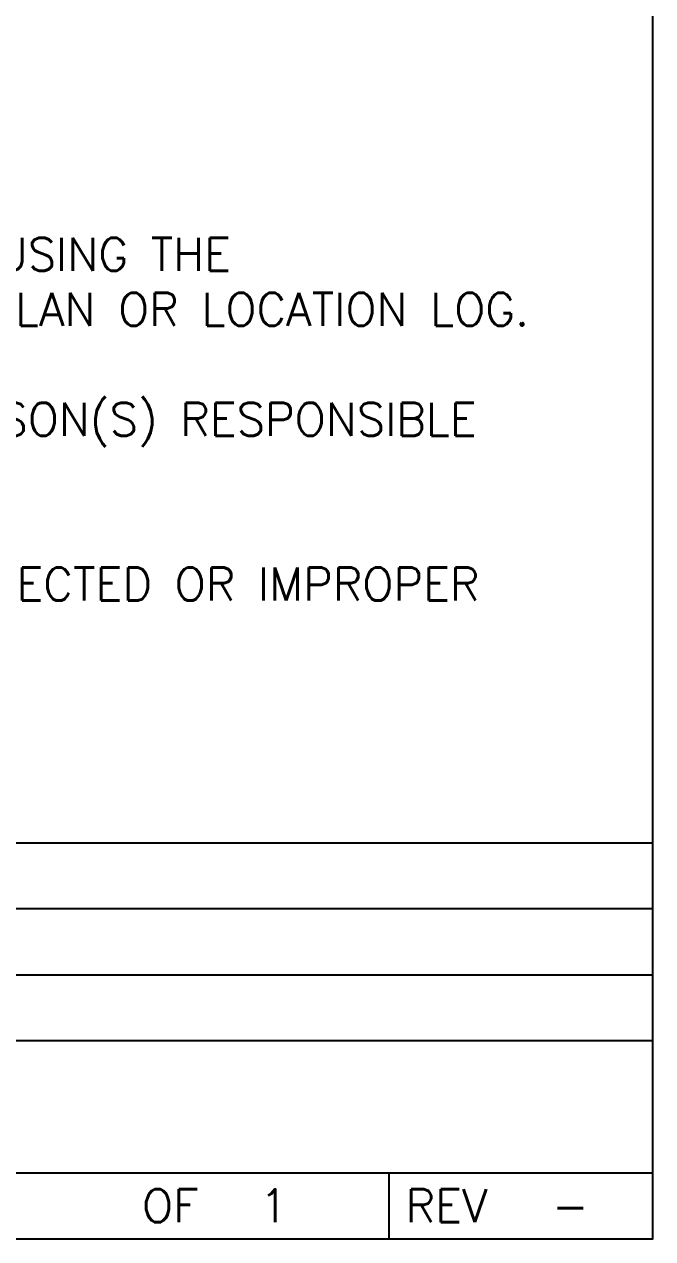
# Paper-space layout 'ARCH-D(24x36)' of a CAD drawing. Header units: inches. Extents: x 0.1 to 35.7, y 0.1 to 23.7.
# Drawn here: x 33.291 to 35.675, y 0.075 to 4.679 of the extents above; entities that cross this region are included whole.
import ezdxf
from ezdxf.enums import TextEntityAlignment as Align

# ---------------------------------------------------------------- set-up
doc = ezdxf.new("R2010")
doc.units = ezdxf.units.IN
doc.header["$MEASUREMENT"] = 0
doc.layers.add('SHEET-TITLE', color=7, linetype='Continuous')
doc.layers.add('TEXT-ANNO', color=7, linetype='Continuous')
doc.styles.add('1-8', font='romans.shx', dxfattribs={"height": 0.125})

# ---------------------------------------------------------------- blocks, each defined once
blk = doc.blocks.new('TITLE-BLOCK-DEVSPEC')
for p, q in [((20.5, 1.25), (13, 1.25)), ((13, 1), (20.5, 1)), ((20.5, 0.75), (13, 0.75)), ((13, 0.25), (20.5, 0.25)), ((19.5, 0), (19.5, 0.25))]:
    blk.add_line(p, q)
blk.add_lwpolyline([(13, 0), (20.5, 0), (20.5, 1.5), (13, 1.5)], close=True)
at = {"style": '1-8'}
for s, p in [('OF', (18.5625, 0.125)), ('REV', (19.5625, 0.125))]:
    blk.add_text(s, height=0.125, rotation=0, dxfattribs=at).set_placement(p, align=Align.MIDDLE_LEFT)
blk = doc.blocks.new('TITLE-BLOCK-DEVSPEC-ATTR')
at = {"style": '1-8'}
for tag, p in [('CHECKED', (2, 1.375)), ('DRAWNBY', (7, 1.375)), ('EQUIPMENT', (15.75, 1.375)), ('CHECKDATE', (2, 1.125)), ('ENGR', (7, 1.125)), ('EQUIPTYPE', (15.75, 1.125)), ('PLANT', (2, 0.875)), ('DATE', (7, 0.875)), ('DWGTYPE', (15.75, 0.875)), ('DWGNO', (14, 0.125))]:
    blk.add_attdef(tag, text='', height=0.125, dxfattribs=at).set_placement(p, align=Align.MIDDLE_LEFT)
for tag, p in [('PG', (18.0625, 0.125)), ('OF', (19.0625, 0.125)), ('REV', (20.1875, 0.125))]:
    blk.add_attdef(tag, text='', height=0.125, dxfattribs=at).set_placement(p, align=Align.MIDDLE_CENTER)
blk = doc.blocks.new('CBUS-CAUTION')
at = {"layer": 'TEXT-ANNO', "insert": (0, 0), "char_height": 0.125, "width": 7.5, "attachment_point": 1, "style": '1-8'}
blk.add_mtext('{\\H1.5x;CAUTION\\L\\P}HAZARD OF UNEXPECTED OR IMPROPER SYSTEM BEHAVIOR\\P\\P\\pi-0.375,l0.375,t0.375;{\\fSymbol|b0|i0|c2|p18;·^I}PROPERLY RECORD THE PHYSICAL LOCATION OF EACH UNIT USING THE LIFT-AND-PEEL LABEL PROVIDED ON THE BOX AND A SITE PLAN OR LOCATION LOG.\\P\\pi0,l0,tz;\\P\\pi-0.375,l0.375,t0.375;{\\fSymbol|b0|i0|c2|p18;·^I}RETAIN LOCATION RECORDS AND PROVIDE THEM TO THE PERSON(S) RESPONSIBLE FOR CONFIGURING AND COMMISSIONING THE NETWORK.\\P\\pi0,l0,tz;\\PFAILURE TO FOLLOW THESE INSTRUCTIONS CAN RESULT IN UNEXPECTED OR IMPROPER SYSTEM BEHAVIOR.', dxfattribs=at)

psp = doc.layouts.new('ARCH-D(24x36)')

# ---------------------------------------------------------------- linework, layer by layer
at = {"layer": 'SHEET-TITLE'}
psp.add_lwpolyline([(0.075, 0.075), (35.675, 0.075), (35.675, 23.675), (0.075, 23.675)], close=True, dxfattribs=at)

# ---------------------------------------------------------------- block references
psp.add_blockref('TITLE-BLOCK-DEVSPEC', (15.175, 0.075), dxfattribs=at)
ref = psp.add_blockref('TITLE-BLOCK-DEVSPEC-ATTR', (15.175, 0.075), dxfattribs=at)
ref.add_attrib('OF', '1', dxfattribs={"layer": '0', "height": 0.125, "style": '1-8'}).set_placement((34.2375, 0.2), align=Align.MIDDLE_CENTER)
ref.add_attrib('REV', '-', dxfattribs={"layer": '0', "height": 0.125, "style": '1-8'}).set_placement((35.3625, 0.2), align=Align.MIDDLE_CENTER)
at = {"layer": 'TEXT-ANNO'}
psp.add_blockref('CBUS-CAUTION', (27.7272, 4.5988), dxfattribs=at)

doc.saveas('drawing.dxf')
